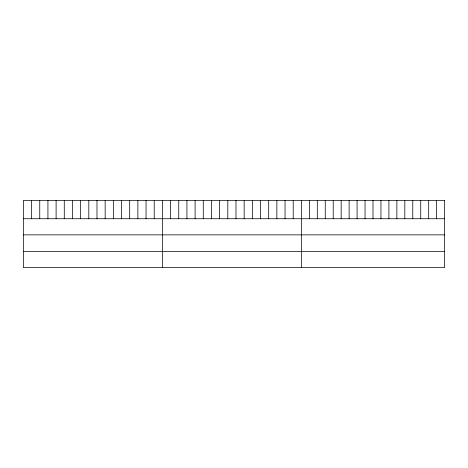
<?xml version="1.0" encoding="UTF-8"?>
<svg xmlns="http://www.w3.org/2000/svg" width="468" height="468" viewBox="0 0 468 468"><rect width="100%" height="100%" fill="white"/><g stroke="black" fill="none" stroke-linecap="round" stroke-linejoin="round"><path stroke-width="0.7" d="M23.4 218.731L444.6 218.731M23.4 234.86L444.6 234.86M23.4 251.468L444.6 251.468M436.644 200.409L436.644 218.731M428.688 200.409L428.688 218.731M420.732 200.409L420.732 218.731M412.776 200.409L412.776 218.731M404.82 200.409L404.82 218.731M396.864 200.409L396.864 218.731M388.908 200.409L388.908 218.731M380.952 200.409L380.952 218.731M372.996 200.409L372.996 218.731M365.04 200.409L365.04 218.731M357.084 200.409L357.084 218.731M349.128 200.409L349.128 218.731M341.172 200.409L341.172 218.731M333.216 200.409L333.216 218.731M325.26 200.409L325.26 218.731M317.304 200.409L317.304 218.731M309.348 200.409L309.348 218.731M301.392 200.409L301.392 267.591M293.214 200.409L293.214 218.731M285.041 200.409L285.041 218.731M276.863 200.409L276.863 218.731M268.685 200.409L268.685 218.731M260.512 200.409L260.512 218.731M252.334 200.409L252.334 218.731M244.156 200.409L244.156 218.731M235.983 200.409L235.983 218.731M227.805 200.409L227.805 218.731M219.632 200.409L219.632 218.731M211.454 200.409L211.454 218.731M203.276 200.409L203.276 218.731M195.103 200.409L195.103 218.731M186.925 200.409L186.925 218.731M178.747 200.409L178.747 218.731M170.574 200.409L170.574 218.731M162.396 200.409L162.396 267.591M154.218 200.409L154.218 218.731M146.045 200.409L146.045 218.731M137.867 200.409L137.867 218.731M129.689 200.409L129.689 218.731M121.516 200.409L121.516 218.731M113.338 200.409L113.338 218.731M105.16 200.409L105.16 218.731M96.987 200.409L96.987 218.731M88.809 200.409L88.809 218.731M80.636 200.409L80.636 218.731M72.458 200.409L72.458 218.731M64.28 200.409L64.28 218.731M56.107 200.409L56.107 218.731M47.929 200.409L47.929 218.731M39.751 200.409L39.751 218.731M31.578 200.409L31.578 218.731M444.6 200.409L23.4 200.409L23.4 267.591L444.6 267.591L444.6 200.409"/></g></svg>
